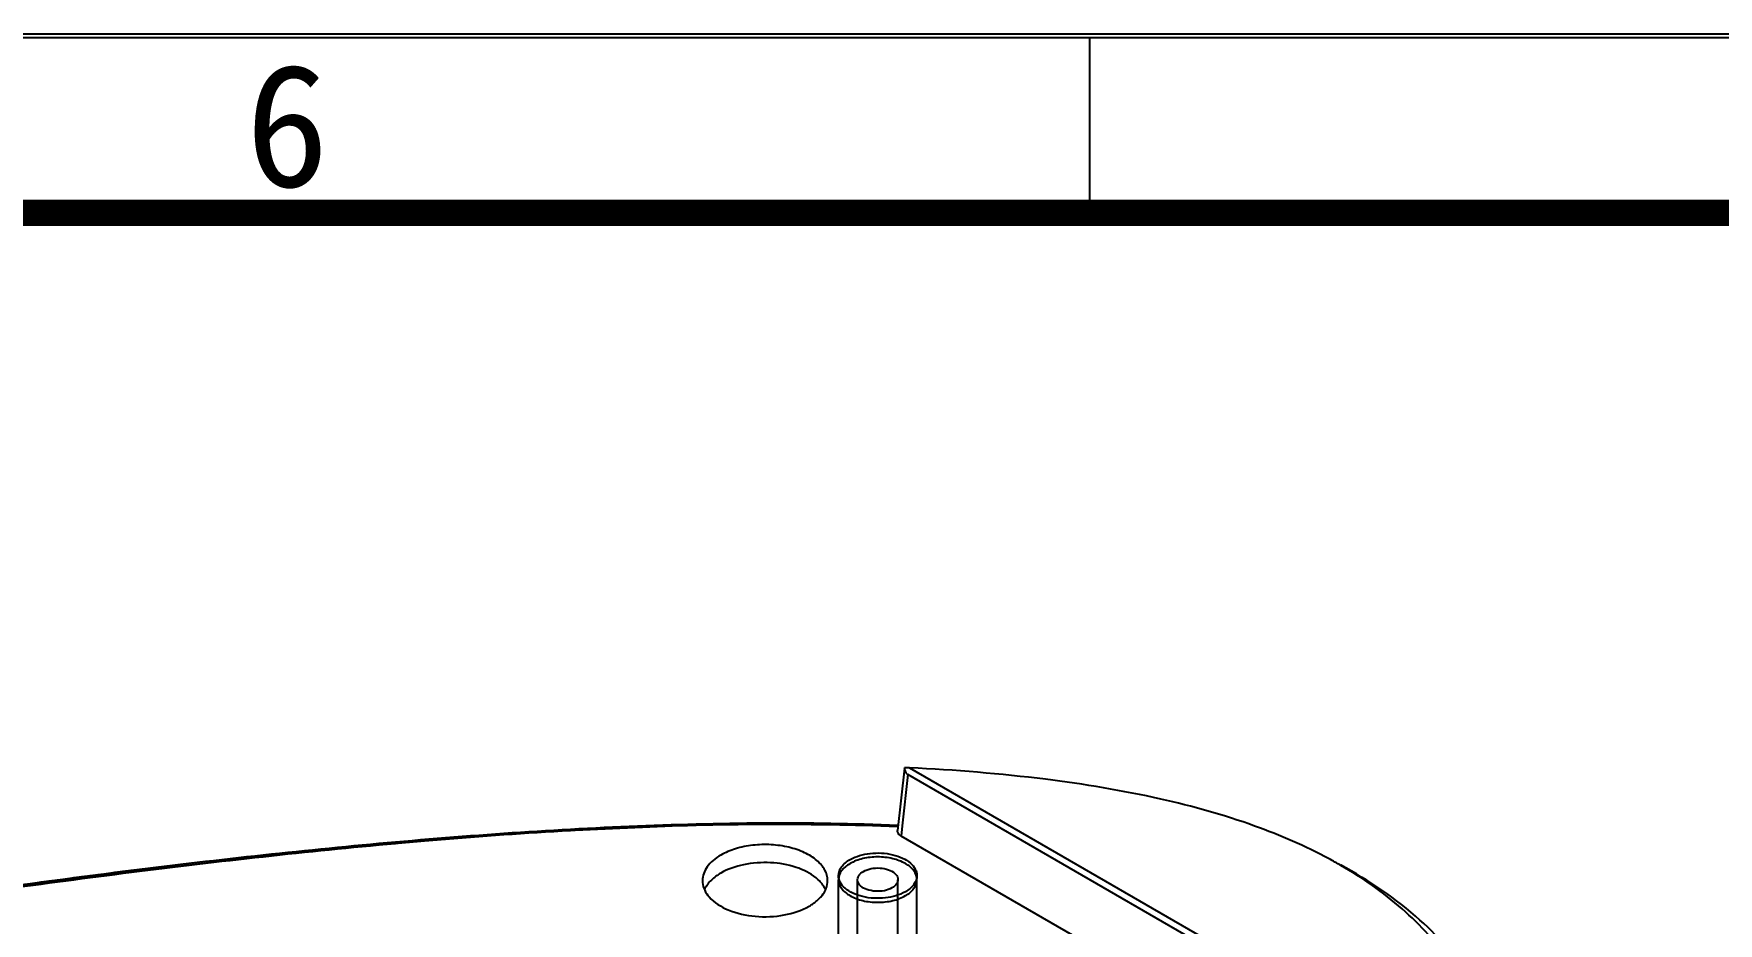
# Model space of a CAD drawing. Header units: millimetres. Extents: x 480 to 3134, y 272 to 1195.
# Drawn here: x 1292.8 to 1430.1, y 1055.5 to 1128 of the extents above; entities that cross this region are included whole.
import ezdxf

# ---------------------------------------------------------------- set-up
doc = ezdxf.new("R2010")
doc.units = ezdxf.units.MM
doc.styles.add('TEXTSTYLE_2', font='txt')

msp = doc.modelspace()

# ---------------------------------------------------------------- linework, layer by layer
at = {"color": 7, "linetype": 'Continuous'}
for p, q in [((480.13, 1128.01), (1678.95, 1128.01)), ((1363.76, 1068.13), (1363.21, 1063.05)), ((1364.04, 1067.62), (1363.59, 1063.44)), ((1363.76, 1068.13), (1363.77, 1068.16)), ((1364.18, 1068.17), (1363.77, 1068.16)), ((1412.75, 1039.5), (1364.04, 1067.62)), ((1364.18, 1068.17), (1413.16, 1039.89)), ((1363.59, 1063.44), (1363.5, 1062.6)), ((1413.13, 1033.95), (1363.5, 1062.6)), ((1358.39, 1050.73), (1358.39, 1059.05)), ((1359.94, 1050.73), (1359.94, 1059.05)), ((1363.24, 1050.73), (1363.24, 1059.05)), ((1364.79, 1050.73), (1364.79, 1059.05))]:
    msp.add_line(p, q, dxfattribs=at)
at = {"color": 2, "linetype": 'Continuous'}
msp.add_line((1678.46, 1127.67), (480.13, 1127.67), dxfattribs=at)
at = {"color": 1, "linetype": 'Continuous'}
msp.add_line((1378.88, 1113.41), (1378.88, 1127.67), dxfattribs=at)
at = {"color": 7, "linetype": 'Continuous', "const_width": 2.14}
msp.add_lwpolyline([(1664.19, 1113.41), (508.66, 1113.41)], dxfattribs=at)
at = {"color": 7, "linetype": 'Continuous'}
msp.add_lwpolyline([(1363.21, 1063.44), (1349.08, 1063.61), (1332.04, 1062.85), (1314.14, 1061.28), (1295.41, 1059.04), (1276.75, 1056.34)], dxfattribs=at)
for centre, radius, start, end in [((1381.18, 1028.68), 36.4, 60.0521, 61.7722), ((1349.89, 1059.44), 2.72, 217.9424, 221.4531), ((1354.9, 1059.44), 2.72, 318.525, 322.0413)]:
    msp.add_arc(centre, radius, start, end, dxfattribs=at)
for points in [[(1363.77, 1068.16), (1363.78, 1068.05), (1363.8, 1067.93), (1363.85, 1067.83)], [(1363.85, 1067.83), (1363.89, 1067.74), (1363.96, 1067.67), (1364.04, 1067.62)]]:
    msp.add_open_spline(points, degree=3, dxfattribs=at)
for points, knots in [([(1398.4, 1060.75), (1396.45, 1061.8), (1391.96, 1063.73), (1384.19, 1065.89), (1374.76, 1067.44), (1367.88, 1067.99), (1364.18, 1068.17)], [0, 0, 0, 0, 0.188289, 0.413889, 0.684416, 1, 1, 1, 1]), ([(1276.72, 1056.47), (1283.81, 1057.55), (1298.06, 1059.59), (1319.59, 1062.04), (1341.33, 1063.64), (1355.93, 1063.8), (1363.23, 1063.5)], [0, 0, 0, 0, 0.247516, 0.496763, 0.747835, 1, 1, 1, 1]), ([(1363.21, 1063.36), (1359.56, 1063.52), (1352.25, 1063.63), (1337.68, 1063.24), (1319.59, 1061.88), (1298.08, 1059.39), (1283.84, 1057.34), (1276.76, 1056.25)], [0, 0, 0, 0, 0.126155, 0.252285, 0.503345, 0.752545, 1, 1, 1, 1]), ([(1363.5, 1062.6), (1363.41, 1062.66), (1363.26, 1062.77), (1363.2, 1062.97), (1363.21, 1063.05)], [0, 0, 0, 0, 0.552385, 1, 1, 1, 1]), ([(1348.79, 1061.05), (1348.57, 1060.93), (1348.16, 1060.65), (1347.67, 1060.14), (1347.37, 1059.57), (1347.3, 1059.17), (1347.3, 1058.97)], [0, 0, 0, 0, 0.289541, 0.549114, 0.782258, 1, 1, 1, 1]), ([(1357.5, 1058.97), (1357.5, 1059.27), (1357.32, 1059.9), (1356.62, 1060.69), (1355.6, 1061.32), (1354.32, 1061.74), (1352.89, 1061.94), (1351.41, 1061.9), (1350.02, 1061.63), (1349.17, 1061.27), (1348.79, 1061.05)], [0, 0, 0, 0, 0.086934, 0.186404, 0.303795, 0.437609, 0.582115, 0.729425, 0.871188, 1, 1, 1, 1]), ([(1358.39, 1059.38), (1358.39, 1059.63), (1358.61, 1060.19), (1359.06, 1060.53), (1359.33, 1060.69)], [0, 0, 0, 0, 0.449184, 1, 1, 1, 1]), ([(1359.33, 1060.69), (1359.82, 1060.97), (1361, 1061.29), (1362.5, 1061.22), (1363.6, 1060.85), (1364.24, 1060.46), (1364.68, 1059.96), (1364.79, 1059.57), (1364.79, 1059.38)], [0, 0, 0, 0, 0.269895, 0.561311, 0.695463, 0.813131, 0.912859, 1, 1, 1, 1]), ([(1363.85, 1057.75), (1364.12, 1057.9), (1364.57, 1058.25), (1364.89, 1059.05), (1364.57, 1059.86), (1363.82, 1060.44), (1362.78, 1060.82), (1361.59, 1060.95), (1360.39, 1060.82), (1359.65, 1060.55), (1359.33, 1060.36)], [0, 0, 0, 0, 0.11431, 0.207553, 0.300797, 0.415107, 0.553855, 0.707554, 0.861253, 1, 1, 1, 1]), ([(1348.79, 1059.59), (1348.69, 1059.53), (1348.31, 1059.29), (1347.98, 1059), (1347.77, 1058.75)], [0, 0, 0, 0, 0.268125, 1, 1, 1, 1]), ([(1356.57, 1059.19), (1356.1, 1059.58), (1354.87, 1060.18), (1352.83, 1060.52), (1350.71, 1060.37), (1349.36, 1059.92), (1348.79, 1059.59)], [0, 0, 0, 0, 0.225651, 0.487909, 0.756855, 1, 1, 1, 1]), ([(1359.33, 1060.36), (1359.06, 1060.21), (1358.61, 1059.86), (1358.29, 1059.05), (1358.61, 1058.25), (1359.36, 1057.67), (1360.39, 1057.29), (1361.59, 1057.16), (1362.78, 1057.29), (1363.53, 1057.56), (1363.85, 1057.75)], [0, 0, 0, 0, 0.11431, 0.207553, 0.300797, 0.415107, 0.553855, 0.707554, 0.861253, 1, 1, 1, 1]), ([(1363.85, 1058.07), (1363.36, 1057.79), (1362.17, 1057.47), (1360.68, 1057.54), (1359.58, 1057.91), (1358.93, 1058.3), (1358.5, 1058.8), (1358.39, 1059.2), (1358.39, 1059.38)], [0, 0, 0, 0, 0.269895, 0.561311, 0.695463, 0.813131, 0.912859, 1, 1, 1, 1]), ([(1362.75, 1058.38), (1362.56, 1058.27), (1362.11, 1058.12), (1361.41, 1058.08), (1360.73, 1058.21), (1360.2, 1058.48), (1359.89, 1058.92), (1360, 1059.43), (1360.27, 1059.64), (1360.42, 1059.73)], [0, 0, 0, 0, 0.160263, 0.337446, 0.508782, 0.65406, 0.767439, 0.871444, 1, 1, 1, 1]), ([(1360.42, 1059.73), (1360.61, 1059.84), (1361.06, 1059.99), (1361.77, 1060.03), (1362.44, 1059.9), (1362.98, 1059.63), (1363.29, 1059.19), (1363.17, 1058.68), (1362.91, 1058.47), (1362.75, 1058.38)], [0, 0, 0, 0, 0.160263, 0.337446, 0.508782, 0.65406, 0.767439, 0.871444, 1, 1, 1, 1]), ([(1364.79, 1059.38), (1364.79, 1059.13), (1364.57, 1058.58), (1364.12, 1058.23), (1363.85, 1058.07)], [0, 0, 0, 0, 0.449184, 1, 1, 1, 1]), ([(1414.51, 1039.13), (1414.2, 1041.09), (1413.24, 1045.08), (1410.42, 1050.86), (1405.78, 1056.22), (1401.65, 1059), (1399.34, 1060.25)], [0, 0, 0, 0, 0.220939, 0.453032, 0.708549, 1, 1, 1, 1]), ([(1413.16, 1039.89), (1412.83, 1042.17), (1411.75, 1046.5), (1408.69, 1052.25), (1404.48, 1056.86), (1401.12, 1059.2), (1399.35, 1060.22)], [0, 0, 0, 0, 0.271036, 0.520878, 0.759386, 1, 1, 1, 1]), ([(1347.3, 1058.97), (1347.3, 1058.76), (1347.38, 1058.32), (1347.61, 1057.94), (1347.74, 1057.76)], [0, 0, 0, 0, 0.480541, 1, 1, 1, 1]), ([(1347.77, 1058.75), (1347.74, 1058.71), (1347.62, 1058.54), (1347.51, 1058.36), (1347.45, 1058.23)], [0, 0, 0, 0, 0.259806, 1, 1, 1, 1]), ([(1357.32, 1058.27), (1357.28, 1058.35), (1357.09, 1058.7), (1356.81, 1059), (1356.57, 1059.19)], [0, 0, 0, 0, 0.23318, 1, 1, 1, 1]), ([(1357.05, 1057.76), (1357.19, 1057.94), (1357.41, 1058.32), (1357.5, 1058.76), (1357.5, 1058.97)], [0, 0, 0, 0, 0.519482, 1, 1, 1, 1]), ([(1347.85, 1057.64), (1348.26, 1057.17), (1349.49, 1056.43), (1351.63, 1055.96), (1353.91, 1056.06), (1355.38, 1056.53), (1356, 1056.89)], [0, 0, 0, 0, 0.215589, 0.476824, 0.751244, 1, 1, 1, 1]), ([(1356, 1056.89), (1356.09, 1056.94), (1356.43, 1057.16), (1356.75, 1057.42), (1356.94, 1057.64)], [0, 0, 0, 0, 0.2662, 1, 1, 1, 1])]:
    msp.add_open_spline(points, degree=3, knots=knots, dxfattribs=at)

# ---------------------------------------------------------------- texts
at = {"color": 1, "linetype": 'Continuous', "insert": (1313.43, 1125.53), "char_height": 9.99, "width": 9.9861, "attachment_point": 2, "style": 'TEXTSTYLE_2'}
msp.add_mtext('6', dxfattribs=at)

doc.saveas('drawing.dxf')
